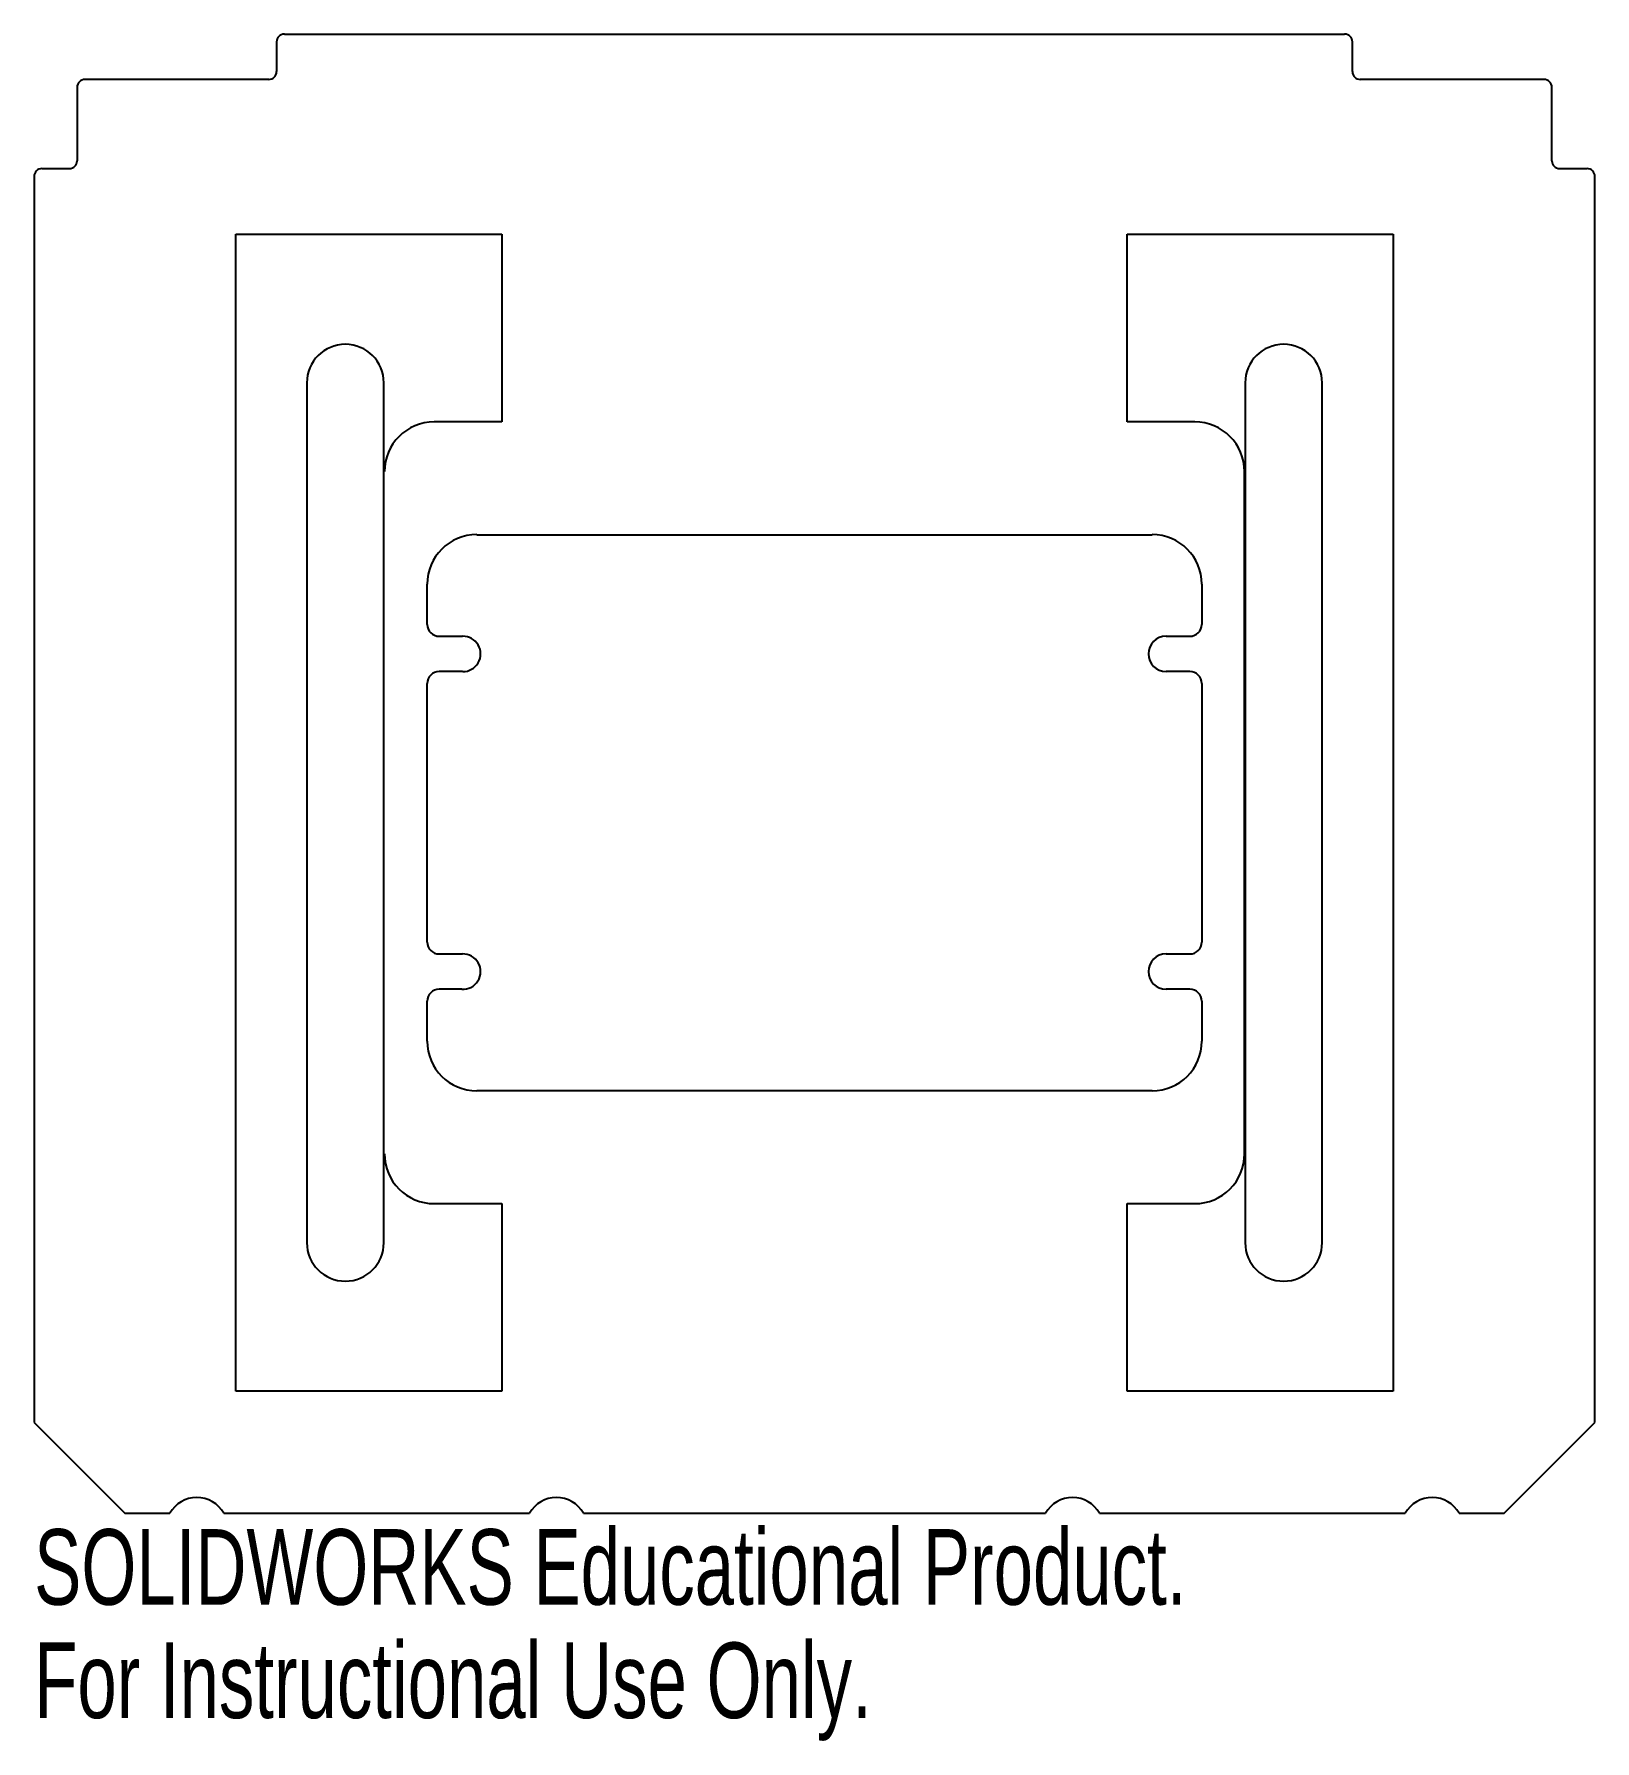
# Model space of a CAD drawing. Header units: millimetres. Extents: x -50 to 50, y -62 to 47.
import ezdxf

# ---------------------------------------------------------------- set-up
doc = ezdxf.new("R2010")
doc.units = ezdxf.units.MM
doc.styles.add('SLDTEXTSTYLE0', font='TXT', dxfattribs={"width": 0.7})

msp = doc.modelspace()

# ---------------------------------------------------------------- linework, layer by layer
at = {"color": 7, "linetype": 'Continuous'}
for p, q in [((-33.9, 47.3), (33.9, 47.3)), ((-34.4, 46.8), (-34.4, 44.9)), ((34.4, 44.9), (34.4, 46.8)), ((-47.15, 43.9), (-47.15, 39.2)), ((-34.9, 44.4), (-46.65, 44.4)), ((46.65, 44.4), (34.9, 44.4)), ((47.15, 39.2), (47.15, 43.9)), ((-49.4, 38.7), (-47.65, 38.7)), ((47.65, 38.7), (49.4, 38.7)), ((-49.9, 38.2), (-49.9, -41.5)), ((49.9, -41.5), (49.9, 38.2)), ((-37, 34.5), (-20, 34.5)), ((-37, -39.5), (-37, 34.5)), ((-20, 34.5), (-20, 22.5)), ((20, 22.5), (20, 34.5)), ((20, 34.5), (37, 34.5)), ((37, 34.5), (37, -39.5)), ((-32.46, 25), (-32.46, -30)), ((-27.54, -30), (-27.54, 25)), ((27.54, 25), (27.54, -30)), ((32.46, -30), (32.46, 25)), ((-20, 22.5), (-24.32, 22.5)), ((24.32, 22.5), (20, 22.5)), ((27.5, -24.32), (27.5, 19.32)), ((-21.59, 15.28), (21.59, 15.28)), ((-24.77, 9.55), (-24.77, 12.11)), ((24.77, 12.11), (24.77, 9.55)), ((-24, 8.79), (-22.5, 8.79)), ((22.48, 8.79), (24, 8.79)), ((-24.77, -10.77), (-24.77, 5.77)), ((-22.5, 6.53), (-24, 6.53)), ((24, 6.53), (22.48, 6.53)), ((24.77, 5.77), (24.77, -10.77)), ((-24, -11.53), (-22.5, -11.53)), ((22.48, -11.53), (24, -11.53)), ((-22.55, -13.79), (-24, -13.79)), ((24, -13.79), (22.48, -13.79)), ((-24.77, -17.11), (-24.77, -14.55)), ((24.77, -14.55), (24.77, -17.11)), ((21.59, -20.28), (-21.59, -20.28)), ((-24.32, -27.5), (-20, -27.5)), ((-20, -27.5), (-20, -39.5)), ((20, -39.5), (20, -27.5)), ((20, -27.5), (24.32, -27.5)), ((-20, -39.5), (-37, -39.5)), ((37, -39.5), (20, -39.5)), ((-49.9, -41.5), (-44.1, -47.3)), ((44.1, -47.3), (49.9, -41.5)), ((-44.1, -47.3), (-41.23, -47.3)), ((-37.77, -47.3), (-18.23, -47.3)), ((-14.77, -47.3), (14.77, -47.3)), ((18.23, -47.3), (37.77, -47.3)), ((41.23, -47.3), (44.1, -47.3))]:
    msp.add_line(p, q, dxfattribs=at)
for centre, radius, start, end in [((-33.9, 46.8), 0.5, 90, 180), ((33.9, 46.8), 0.5, 0, 90), ((-34.9, 44.9), 0.5, 270, 0), ((34.9, 44.9), 0.5, 180, 270), ((-46.65, 43.9), 0.5, 90, 180), ((46.65, 43.9), 0.5, 0, 90), ((-49.4, 38.2), 0.5, 90, 180), ((-47.65, 39.2), 0.5, 270, 0), ((47.65, 39.2), 0.5, 180, 270), ((49.4, 38.2), 0.5, 0, 90), ((-30, 25), 2.46, 0, 180), ((30, 25), 2.46, 0, 180), ((-24.32, 19.32), 3.18, 90, 180), ((24.32, 19.32), 3.18, 0, 90), ((-21.59, 12.11), 3.18, 90, 180), ((21.59, 12.11), 3.18, 0, 90), ((-24, 9.55), 0.762, 180, 270), ((-22.48, 7.66), 1.13, 269.175, 90.825), ((22.48, 7.66), 1.13, 90, 270), ((24, 9.55), 0.762, 270, 0), ((-24, 5.77), 0.762, 90, 180), ((24, 5.77), 0.762, 0, 90), ((-24, -10.77), 0.762, 180, 270), ((24, -10.77), 0.762, 270, 0), ((-22.48, -12.66), 1.13, 266.2213, 91.312), ((22.48, -12.66), 1.13, 90, 270), ((-24, -14.55), 0.762, 90, 180), ((24, -14.55), 0.762, 0, 90), ((-21.59, -17.11), 3.18, 180, 270), ((21.59, -17.11), 3.18, 270, 0), ((-24.32, -24.32), 3.18, 180, 270), ((24.32, -24.32), 3.18, 270, 0), ((-30, -30), 2.46, 180, 0), ((30, -30), 2.46, 180, 0), ((-39.5, -48.3), 2, 30, 150), ((-16.5, -48.3), 2, 30, 150), ((16.5, -48.3), 2, 30, 150), ((39.5, -48.3), 2, 30, 150)]:
    msp.add_arc(centre, radius, start, end, dxfattribs=at)

# ---------------------------------------------------------------- texts
at = {"color": 7, "linetype": 'Continuous', "char_height": 4.8336, "attachment_point": 1, "style": 'SLDTEXTSTYLE0'}
for s, insert in [('SOLIDWORKS Educational Product.', (-49.9, -48.32)), ('For Instructional Use Only.', (-49.9, -55.57))]:
    msp.add_mtext(s, dxfattribs=dict(at, insert=insert))

doc.saveas('drawing.dxf')
